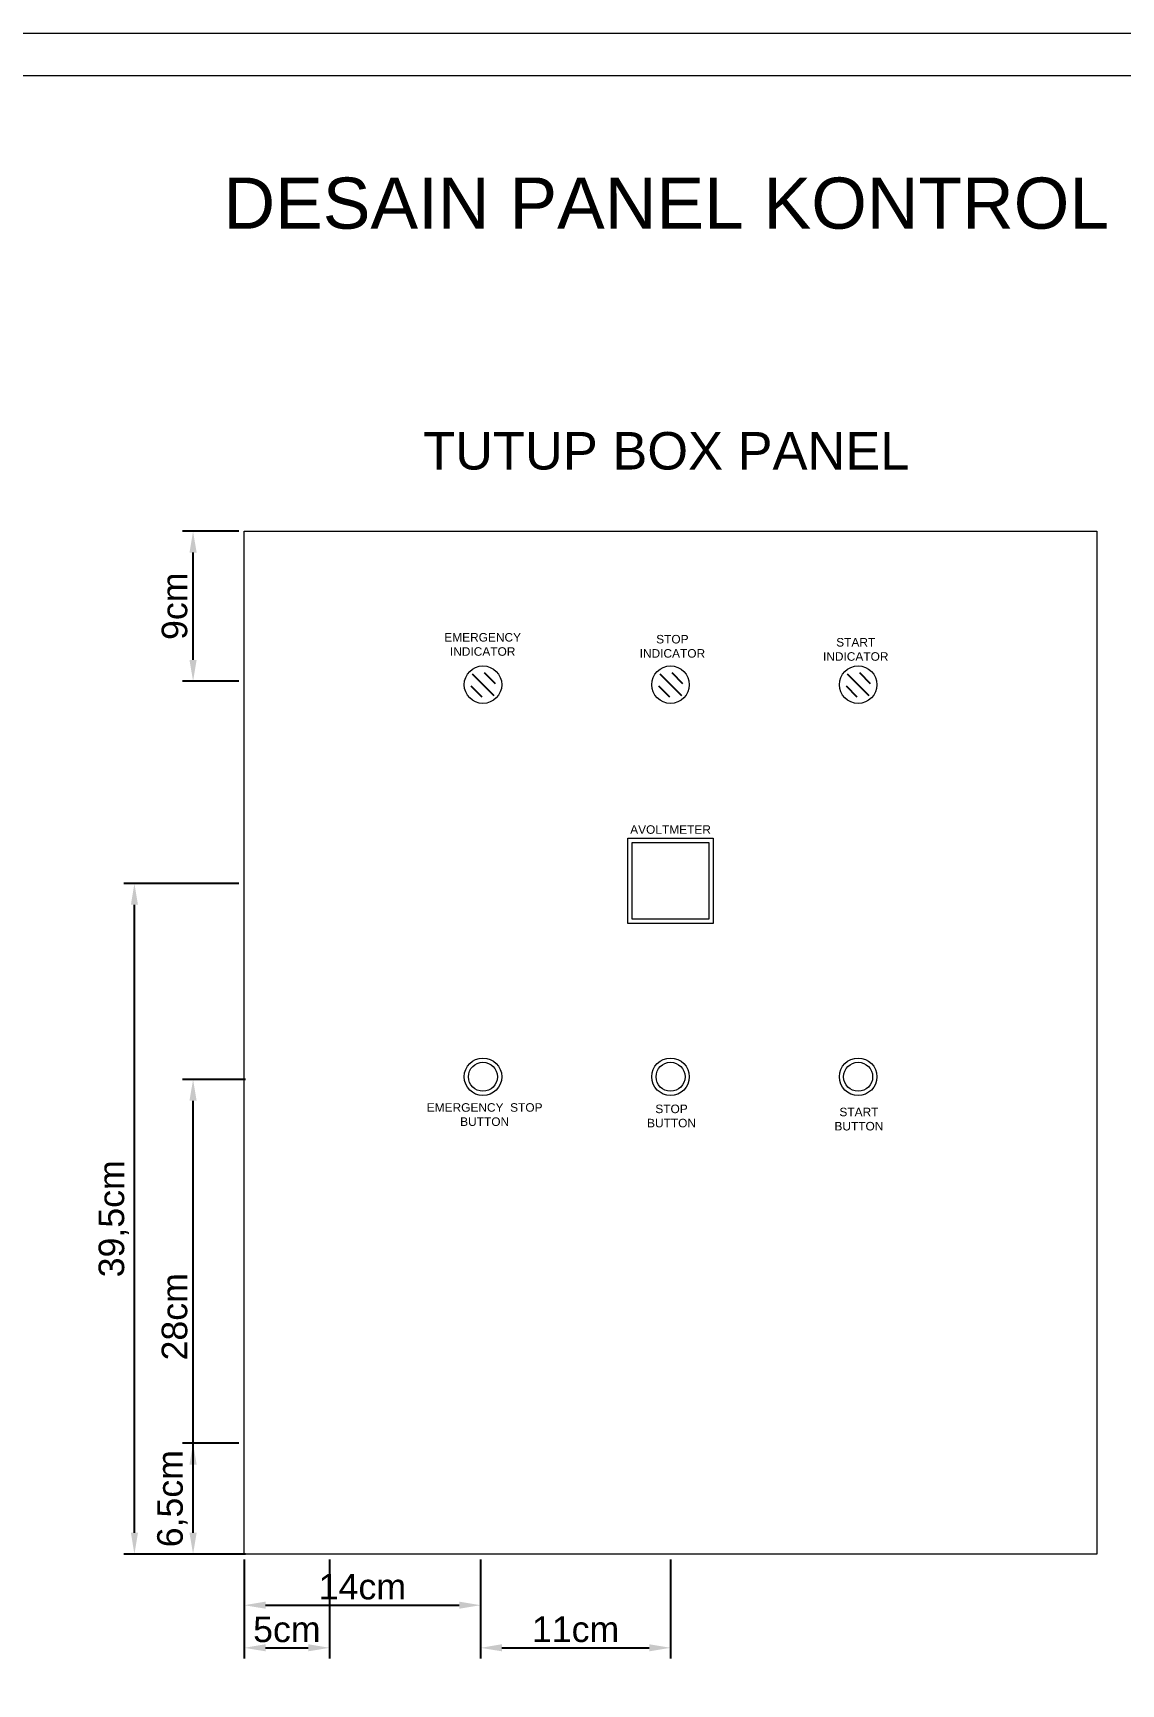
# Model space of a CAD drawing. Header units: millimetres. Extents: x 1937 to 4749, y 83 to 1608.
# Drawn here: x 2075.6 to 2203.2, y 483.2 to 676.9 of the extents above; entities that cross this region are included whole.
import ezdxf

# ---------------------------------------------------------------- set-up
doc = ezdxf.new("R2010")
doc.units = ezdxf.units.MM
doc.layers.get('0').update_dxf_attribs({"lineweight": 0})
doc.layers.add('Box Panel', color=7, linetype='Continuous', lineweight=0)
doc.layers.add('Text', color=7, linetype='Continuous')
doc.styles.get("Standard").update_dxf_attribs({"font": 'arial.ttf'})
doc.dimstyles.new('ISO-25', dxfattribs={"dimtxt": 3, "dimasz": 2.5, "dimexe": 1.25, "dimexo": 0.625, "dimtad": 1, "dimtxsty": 'Standard', "dimcen": 2.5, "dimadec": 0, "dimazin": 0, "dimtfac": 1, "dimtmove": 0, "dimatfit": 3, "dimfxl": 1, "dimarcsym": 0})

# ---------------------------------------------------------------- blocks, each defined once
blk = doc.blocks.new('*D27')
at = {"color": 0, "lineweight": -2, "transparency": 16777216}
for p, q in [((2100.33, 497.86), (2100.33, 491.23)), ((2128.05, 497.86), (2128.05, 491.23)), ((2102.83, 492.48), (2125.55, 492.48))]:
    blk.add_line(p, q, dxfattribs=at)
at = {"color": 0, "transparency": 16777216}
for points in [[(2102.83, 492.9), (2102.83, 492.07), (2100.33, 492.48)], [(2125.55, 492.9), (2125.55, 492.07), (2128.05, 492.48)]]:
    blk.add_solid(points, dxfattribs=at)
at = {"layer": 'Defpoints', "color": 0, "transparency": 16777216}
for p in [(2100.33, 498.48), (2128.05, 498.48), (2128.05, 492.48)]:
    blk.add_point(p, dxfattribs=at)
at = {"color": 0, "transparency": 16777216, "insert": (2114.19, 494.64), "char_height": 3, "attachment_point": 5}
blk.add_mtext('14cm', dxfattribs=at)
blk = doc.blocks.new('*D28')
at = {"color": 0, "lineweight": -2, "transparency": 16777216}
for p, q in [((2100.48, 554.16), (2093.08, 554.16)), ((2094.33, 500.98), (2094.33, 551.66)), ((2100.48, 498.48), (2093.08, 498.48))]:
    blk.add_line(p, q, dxfattribs=at)
at = {"color": 0, "transparency": 16777216}
for points in [[(2093.91, 551.66), (2094.75, 551.66), (2094.33, 554.16)], [(2093.91, 500.98), (2094.75, 500.98), (2094.33, 498.48)]]:
    blk.add_solid(points, dxfattribs=at)
at = {"layer": 'Defpoints', "color": 0, "transparency": 16777216}
for p in [(2094.33, 554.16), (2101.11, 554.16), (2101.11, 498.48)]:
    blk.add_point(p, dxfattribs=at)
at = {"color": 0, "transparency": 16777216, "insert": (2092.17, 526.32), "char_height": 3, "attachment_point": 5, "rotation": 90}
blk.add_mtext('28cm', dxfattribs=at)
blk = doc.blocks.new('*D29')
at = {"color": 0, "lineweight": -2, "transparency": 16777216}
for p, q in [((2099.7, 577.16), (2086.2, 577.16)), ((2087.45, 500.98), (2087.45, 574.66)), ((2099.7, 498.48), (2086.2, 498.48))]:
    blk.add_line(p, q, dxfattribs=at)
at = {"color": 0, "transparency": 16777216}
for points in [[(2087.04, 574.66), (2087.87, 574.66), (2087.45, 577.16)], [(2087.04, 500.98), (2087.87, 500.98), (2087.45, 498.48)]]:
    blk.add_solid(points, dxfattribs=at)
at = {"layer": 'Defpoints', "color": 0, "transparency": 16777216}
for p in [(2087.45, 577.16), (2100.33, 577.16), (2100.33, 498.48)]:
    blk.add_point(p, dxfattribs=at)
at = {"color": 0, "transparency": 16777216, "insert": (2085.03, 537.82), "char_height": 3, "attachment_point": 5, "rotation": 90}
blk.add_mtext('39,5cm', dxfattribs=at)
blk = doc.blocks.new('*D30')
at = {"color": 0, "lineweight": -2, "transparency": 16777216}
for p, q in [((2099.7, 618.48), (2093.08, 618.48)), ((2094.33, 603.4), (2094.33, 615.98)), ((2099.7, 600.9), (2093.08, 600.9))]:
    blk.add_line(p, q, dxfattribs=at)
at = {"color": 0, "transparency": 16777216}
for points in [[(2093.91, 615.98), (2094.75, 615.98), (2094.33, 618.48)], [(2093.91, 603.4), (2094.75, 603.4), (2094.33, 600.9)]]:
    blk.add_solid(points, dxfattribs=at)
at = {"layer": 'Defpoints', "color": 0, "transparency": 16777216}
for p in [(2094.33, 618.48), (2100.33, 618.48), (2100.33, 600.9)]:
    blk.add_point(p, dxfattribs=at)
at = {"color": 0, "transparency": 16777216, "insert": (2092.17, 609.69), "char_height": 3, "attachment_point": 5, "rotation": 90}
blk.add_mtext('9cm', dxfattribs=at)
blk = doc.blocks.new('*D36')
at = {"color": 0, "lineweight": -2, "transparency": 16777216}
for p, q in [((2128.05, 497.86), (2128.05, 486.23)), ((2150.33, 497.86), (2150.33, 486.23)), ((2130.55, 487.48), (2147.83, 487.48))]:
    blk.add_line(p, q, dxfattribs=at)
at = {"color": 0, "transparency": 16777216}
for points in [[(2130.55, 487.9), (2130.55, 487.07), (2128.05, 487.48)], [(2147.83, 487.9), (2147.83, 487.07), (2150.33, 487.48)]]:
    blk.add_solid(points, dxfattribs=at)
at = {"layer": 'Defpoints', "color": 0, "transparency": 16777216}
for p in [(2128.05, 498.48), (2150.33, 498.48), (2150.33, 487.48)]:
    blk.add_point(p, dxfattribs=at)
at = {"color": 0, "transparency": 16777216, "insert": (2139.19, 489.64), "char_height": 3, "attachment_point": 5}
blk.add_mtext('11cm', dxfattribs=at)
blk = doc.blocks.new('*D41')
at = {"color": 0, "lineweight": -2, "transparency": 16777216}
for p, q in [((2100.33, 497.86), (2100.33, 486.23)), ((2110.33, 497.86), (2110.33, 486.23)), ((2102.83, 487.48), (2107.83, 487.48))]:
    blk.add_line(p, q, dxfattribs=at)
at = {"color": 0, "transparency": 16777216}
for points in [[(2102.83, 487.9), (2102.83, 487.07), (2100.33, 487.48)], [(2107.83, 487.9), (2107.83, 487.07), (2110.33, 487.48)]]:
    blk.add_solid(points, dxfattribs=at)
at = {"layer": 'Defpoints', "color": 0, "transparency": 16777216}
for p in [(2100.33, 498.48), (2110.33, 498.48), (2110.33, 487.48)]:
    blk.add_point(p, dxfattribs=at)
at = {"color": 0, "transparency": 16777216, "insert": (2105.33, 489.63), "char_height": 3, "attachment_point": 5}
blk.add_mtext('5cm', dxfattribs=at)
blk = doc.blocks.new('*D42')
at = {"color": 0, "lineweight": -2, "transparency": 16777216}
for p, q in [((2099.7, 511.48), (2093.08, 511.48)), ((2094.33, 500.98), (2094.33, 508.98)), ((2099.7, 498.48), (2093.08, 498.48))]:
    blk.add_line(p, q, dxfattribs=at)
at = {"color": 0, "transparency": 16777216}
for points in [[(2093.91, 508.98), (2094.75, 508.98), (2094.33, 511.48)], [(2093.91, 500.98), (2094.75, 500.98), (2094.33, 498.48)]]:
    blk.add_solid(points, dxfattribs=at)
at = {"layer": 'Defpoints', "color": 0, "transparency": 16777216}
for p in [(2094.33, 511.48), (2100.33, 511.48), (2100.33, 498.48)]:
    blk.add_point(p, dxfattribs=at)
at = {"color": 0, "transparency": 16777216, "insert": (2091.9, 504.98), "char_height": 3, "attachment_point": 5, "rotation": 90}
blk.add_mtext('6,5cm', dxfattribs=at)

msp = doc.modelspace()

# ---------------------------------------------------------------- linework, layer by layer
for points in [[(1939.829, 676.945), (2359.829, 676.945), (2359.829, 379.945), (1939.829, 379.945)], [(1944.829, 671.945), (2354.829, 671.945), (2354.829, 384.945), (1944.829, 384.945)], [(2145.329, 582.484), (2155.329, 582.484), (2155.329, 572.484), (2145.329, 572.484)], [(2145.829, 581.984), (2154.829, 581.984), (2154.829, 572.984), (2145.829, 572.984)]]:
    msp.add_lwpolyline(points, close=True)
at = {"layer": 'Box Panel'}
msp.add_lwpolyline([(2100.329, 618.484), (2200.329, 618.484), (2200.329, 498.484), (2100.329, 498.484)], close=True, dxfattribs=at)
for centre, radius in [((2128.329, 600.484), 2.2), ((2150.329, 600.484), 2.2), ((2172.329, 600.484), 2.2), ((2128.329, 554.484), 2.2), ((2128.329, 554.484), 1.7), ((2150.329, 554.484), 2.2), ((2150.329, 554.484), 1.7), ((2172.329, 554.484), 2.2), ((2172.329, 554.484), 1.7)]:
    msp.add_circle(centre, radius, dxfattribs=at)
at = {"layer": 'Text'}
for p, q in [((2127.056, 601.756), (2129.601, 599.211)), ((2128.47, 601.898), (2129.743, 600.625)), ((2149.056, 601.756), (2151.601, 599.211)), ((2150.47, 601.898), (2151.743, 600.625)), ((2171.056, 601.756), (2173.601, 599.211)), ((2172.47, 601.898), (2173.743, 600.625)), ((2126.914, 600.342), (2128.187, 599.069)), ((2148.914, 600.342), (2150.187, 599.069)), ((2170.914, 600.342), (2172.187, 599.069))]:
    msp.add_line(p, q, dxfattribs=at)

# ---------------------------------------------------------------- texts
at = {"layer": 'Text', "attachment_point": 5}
for s, width, gutter_width, heights, insert, char_height in [('\\pxqc;DESAIN PANEL KONTROL', 115.2641, 1.875, [0], (2149.829, 656.945), 6), ('\\pxqc;TUTUP BOX PANEL', 57.77312, 2.062, [6.524], (2149.829, 627.897), 4.4), ('EMERGENCY INDICATOR', 11.85831, 2.5, [0], (2128.294, 605.205), 1), ('STOP^JINDICATOR', 11.85831, 2.5, [0], (2150.545, 604.984), 1), ('START^JINDICATOR', 11.85831, 2.5, [0], (2172.046, 604.62), 1), ('AVOLTMETER', 11.85831, 2.5, [0], (2150.329, 583.484), 1), ('EMERGENCY  STOP\\PBUTTON', 14.15103, 2.5, [0], (2128.527, 550.04), 1), ('STOP^JBUTTON', 11.85831, 2.5, [0], (2150.444, 549.875), 1), ('START^JBUTTON', 11.85831, 2.5, [0], (2172.421, 549.512), 1)]:
    msp.add_mtext_dynamic_manual_height_columns(s, width=width, gutter_width=gutter_width, heights=heights, dxfattribs=dict(at, insert=insert, char_height=char_height))

# ---------------------------------------------------------------- dimensions: what is measured, and where the dimension line sits
for base, p1, p2, text, picture, middle in [((2094.329, 618.484), (2100.329, 600.902), (2100.329, 618.484), '9cm', '*D30', (2092.172, 609.693)), ((2087.454, 577.162), (2100.329, 498.484), (2100.329, 577.162), '39,5cm', '*D29', (2085.026, 537.823)), ((2094.329, 554.162), (2101.108, 498.484), (2101.108, 554.162), '28cm', '*D28', (2092.172, 526.323)), ((2094.329, 511.484), (2100.329, 498.484), (2100.329, 511.484), '6,5cm', '*D42', (2091.901, 504.984))]:
    dim = msp.add_linear_dim(base=base, p1=p1, p2=p2, angle=90, text=text, dimstyle='ISO-25', override={"dimtxt": 3})
    dim.commit()
    dim.dimension.update_dxf_attribs({"geometry": picture, "text_midpoint": middle})
for base, p1, p2, text, picture, middle in [((2128.049, 492.484), (2100.329, 498.484), (2128.049, 498.484), '14cm', '*D27', (2114.189, 494.639)), ((2110.329, 487.484), (2100.329, 498.484), (2110.329, 498.484), '5cm', '*D41', (2105.329, 489.634)), ((2150.329, 487.484), (2128.049, 498.484), (2150.329, 498.484), '11cm', '*D36', (2139.189, 489.639))]:
    dim = msp.add_linear_dim(base=base, p1=p1, p2=p2, text=text, dimstyle='ISO-25', override={"dimtxt": 3})
    dim.commit()
    dim.dimension.update_dxf_attribs({"geometry": picture, "text_midpoint": middle})

doc.saveas('drawing.dxf')
